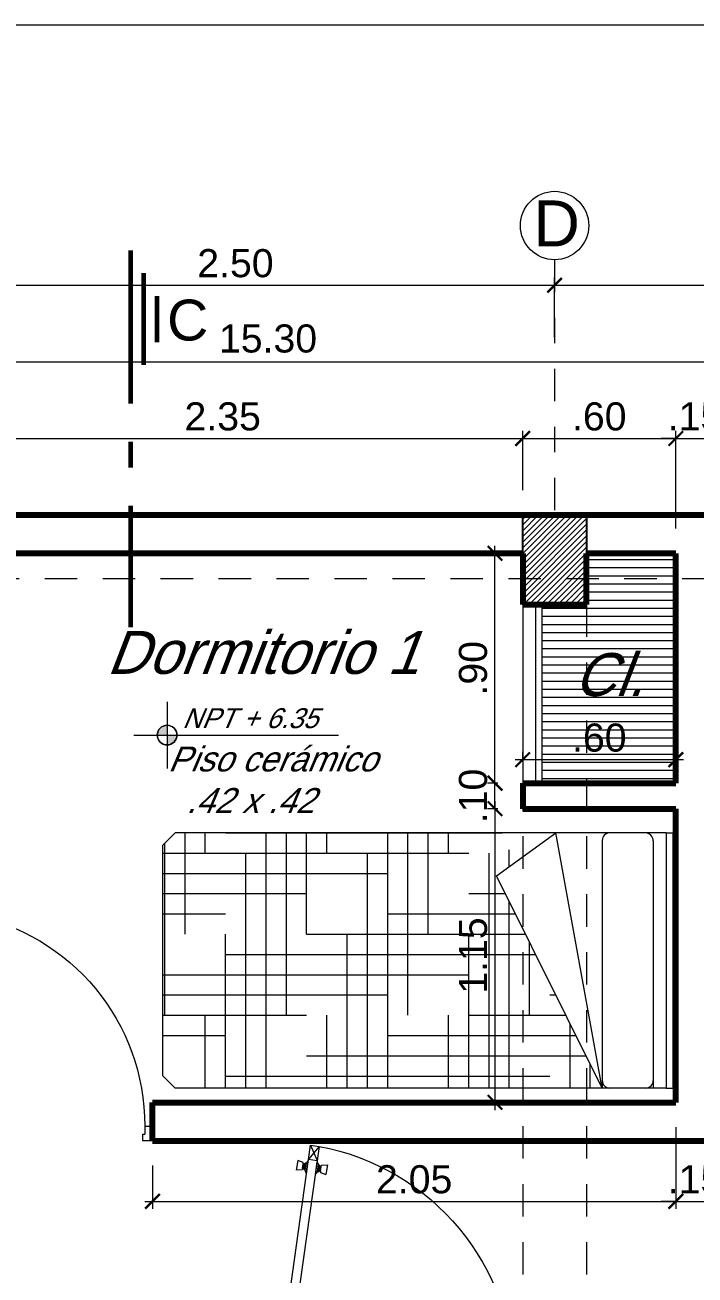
# Model space of a CAD drawing. Header units: millimetres. Extents: x 3779 to 7711, y 1445 to 3132.
# Drawn here: x 3908.403 to 3911.027, y 1484.983 to 1489.878 of the extents above; entities that cross this region are included whole.
import ezdxf

# ---------------------------------------------------------------- set-up
doc = ezdxf.new("R2010")
doc.units = ezdxf.units.MM
doc.header["$PDMODE"] = 3
for name, pattern in [('ACAD_ISO10W100', [18.5, 12, -3, 0.5, -3]), ('DASHDOTX2', [50.8, 25.4, -12.7, 0, -12.7]), ('HIDDEN', [9.525, 6.35, -3.175])]:
    doc.linetypes.add(name, pattern=pattern)
for name, color, linetype, lineweight in [('cotas', 7, 'Continuous', 5), ('EJES', 20, 'DASHDOTX2', 9), ('LINEA-DE-CORTE', 6, 'ACAD_ISO10W100', 60), ('MOBILIARIOS', 151, 'Continuous', 5), ('pluma 0.0', 33, 'Continuous', 0), ('pluma 1', 1, 'Continuous', 9), ('pluma 1.5', 14, 'Continuous', 15), ('pluma 2.5', 30, 'Continuous', 25), ('pluma 8', 98, 'Continuous', 80), ('proyecciones', 32, 'HIDDEN', 9), ('PUERTAS', 33, 'Continuous', 9), ('TEXTO', 7, 'Continuous', 9), ('TEXTURAS', 35, 'Continuous', 5)]:
    doc.layers.add(name, color=color, linetype=linetype, lineweight=lineweight)
doc.styles.add('nombreambiente', font='stylu.ttf', dxfattribs={"oblique": 20})
doc.styles.get("Standard").update_dxf_attribs({"font": 'arial.ttf'})
doc.styles.add('TIMES', font='arial.ttf', dxfattribs={"height": 0.11})
doc.dimstyles.new('julio', dxfattribs={"dimtxt": 0.11, "dimasz": 0.057, "dimexe": 0.03, "dimexo": 0.097, "dimgap": 0.0295, "dimtad": 1, "dimzin": 4, "dimdsep": 46, "dimtxsty": 'TIMES', "dimblk": 'ARCHTICK', "dimcen": 0, "dimdle": 0.03, "dimclrd": 256, "dimclre": 256, "dimclrt": 256, "dimadec": 0, "dimazin": 0, "dimtfac": 1, "dimtix": 1, "dimtmove": 2, "dimatfit": 2, "dimldrblk": 'ARCHTICK', "dimfxl": 1, "dimtolj": 1, "dimtzin": 0, "dimlwd": 5, "dimlwe": 5, "dimarcsym": 0})

# ---------------------------------------------------------------- blocks, each defined once
blk = doc.blocks.new('cama1')
at = {"layer": 'pluma 0.0'}
h = blk.add_hatch(dxfattribs=at)
h.set_pattern_fill('HOUND', color=256, scale=0.05)
h.set_pattern_definition([(0, (-1401.63408, -856.832175), (0.3175, 0.079375), [1.27, -0.635]), (90, (-1401.63408, -856.832175), (-0.079375, -0.3175), [1.27, -0.635])])
h.paths.add_polyline_path([(3891.7754, 1556.0798), (3891.7254, 1556.1298), (3891.7254, 1557.0298), (3891.7754, 1557.0798), (3893.0579, 1557.0798), (3893.104, 1556.9615), (3893.0337, 1556.9106), (3893.4481, 1556.0798)])
at = {"layer": 'MOBILIARIOS'}
for p, q in [((3891.7754, 1557.0798), (3891.7254, 1557.0298)), ((3893.2671, 1557.0798), (3891.7754, 1557.0798)), ((3893.0337, 1556.9106), (3893.2671, 1557.0798)), ((3893.4481, 1556.0798), (3893.2671, 1557.0798)), ((3893.6981, 1557.0798), (3893.2671, 1557.0798)), ((3893.4481, 1557.0498), (3893.4481, 1556.0798)), ((3893.6161, 1557.0798), (3893.4781, 1557.0798)), ((3893.6481, 1557.0478), (3893.6481, 1556.0798)), ((3893.6981, 1557.0798), (3893.6981, 1556.0798)), ((3893.6981, 1557.0798), (3893.7254, 1557.0798)), ((3893.7254, 1557.0798), (3893.7254, 1556.0798)), ((3891.7254, 1557.0298), (3891.7254, 1556.1298)), ((3893.4481, 1556.0798), (3893.0337, 1556.9106)), ((3891.7254, 1556.1298), (3891.7754, 1556.0798)), ((3893.4481, 1556.0798), (3891.7754, 1556.0798)), ((3893.6981, 1556.0798), (3893.4481, 1556.0798)), ((3893.6181, 1556.0798), (3893.4781, 1556.0798)), ((3893.6981, 1556.0798), (3893.7254, 1556.0798))]:
    blk.add_line(p, q, dxfattribs=at)
for centre, radius, start, end in [((3893.4781, 1557.0498), 0.03, 90, 180), ((3893.6161, 1557.0478), 0.032, 359.9999, 89.9999), ((3893.4781, 1556.1098), 0.03, 180, 270), ((3893.6181, 1556.1098), 0.03, 270.1127, 359.6286)]:
    blk.add_arc(centre, radius, start, end, dxfattribs=at)
blk = doc.blocks.new('eqwqewr')
at = {"layer": 'PUERTAS'}
for p, q in [((0.1178, 0.7625, 4483.175), (0.0879, 0.7582, 4483.175)), ((0.0879, 0.7582, 4483.175), (0.2051, -0.0706, 4483.175)), ((0.235, -0.0663, 4483.175), (0.1178, 0.7625, 4483.175)), ((0.1248, 0.713, 4483.175), (0.0949, 0.7087, 4483.175)), ((0.1254, 0.7084, 4483.175), (0.1268, 0.7086, 4483.175)), ((0.1331, 0.6637, 4483.175), (0.1268, 0.7086, 4483.175)), ((0.1268, 0.7086, 4483.175), (0.1336, 0.6992, 4483.175)), ((0.1437, 0.7013, 4483.175), (0.1635, 0.7082, 4483.175)), ((0.1635, 0.7082, 4483.175), (0.1684, 0.6743, 4483.175)), ((0.0589, 0.6934, 4483.175), (0.0637, 0.6595, 4483.175)), ((0.0799, 0.6922, 4483.175), (0.0589, 0.6934, 4483.175)), ((0.0835, 0.6664, 4483.175), (0.0637, 0.6595, 4483.175)), ((0.0806, 0.6868, 4483.175), (0.0799, 0.6922, 4483.175)), ((0.084, 0.6873, 4483.175), (0.0806, 0.6868, 4483.175)), ((0.0828, 0.6718, 4483.175), (0.0806, 0.6868, 4483.175)), ((0.0862, 0.6723, 4483.175), (0.0828, 0.6718, 4483.175)), ((0.0828, 0.6718, 4483.175), (0.0835, 0.6664, 4483.175)), ((0.0871, 0.6898, 4483.175), (0.0837, 0.6893, 4483.175)), ((0.084, 0.6873, 4483.175), (0.0837, 0.6893, 4483.175)), ((0.0862, 0.6723, 4483.175), (0.084, 0.6873, 4483.175)), ((0.0862, 0.6723, 4483.175), (0.0864, 0.6703, 4483.175)), ((0.0898, 0.6708, 4483.175), (0.0864, 0.6703, 4483.175)), ((0.0902, 0.693, 4483.175), (0.0868, 0.6925, 4483.175)), ((0.0871, 0.6898, 4483.175), (0.0868, 0.6925, 4483.175)), ((0.0898, 0.6708, 4483.175), (0.0871, 0.6898, 4483.175)), ((0.0898, 0.6708, 4483.175), (0.0902, 0.6681, 4483.175)), ((0.0942, 0.704, 4483.175), (0.0902, 0.693, 4483.175)), ((0.0936, 0.6685, 4483.175), (0.0902, 0.693, 4483.175)), ((0.0936, 0.6685, 4483.175), (0.0902, 0.6681, 4483.175)), ((0.1005, 0.6591, 4483.175), (0.0936, 0.6685, 4483.175)), ((0.0955, 0.7042, 4483.175), (0.0942, 0.704, 4483.175)), ((0.1005, 0.6591, 4483.175), (0.0942, 0.704, 4483.175)), ((0.0987, 0.6817, 4483.175), (0.0987, 0.6817, 4483.175)), ((0.0987, 0.6817, 4483.175), (0.0987, 0.6817, 4483.175)), ((0.1318, 0.6635, 4483.175), (0.1331, 0.6637, 4483.175)), ((0.1331, 0.6637, 4483.175), (0.1371, 0.6747, 4483.175)), ((0.1336, 0.6992, 4483.175), (0.137, 0.6996, 4483.175)), ((0.1371, 0.6747, 4483.175), (0.1336, 0.6992, 4483.175)), ((0.1374, 0.6969, 4483.175), (0.137, 0.6996, 4483.175)), ((0.1371, 0.6747, 4483.175), (0.1405, 0.6752, 4483.175)), ((0.1374, 0.6969, 4483.175), (0.1408, 0.6974, 4483.175)), ((0.1401, 0.6779, 4483.175), (0.1374, 0.6969, 4483.175)), ((0.1401, 0.6779, 4483.175), (0.1435, 0.6784, 4483.175)), ((0.1401, 0.6779, 4483.175), (0.1405, 0.6752, 4483.175)), ((0.1411, 0.6954, 4483.175), (0.1408, 0.6974, 4483.175)), ((0.1411, 0.6954, 4483.175), (0.1445, 0.6958, 4483.175)), ((0.1432, 0.6804, 4483.175), (0.1411, 0.6954, 4483.175)), ((0.1432, 0.6804, 4483.175), (0.1466, 0.6809, 4483.175)), ((0.1432, 0.6804, 4483.175), (0.1435, 0.6784, 4483.175)), ((0.1445, 0.6958, 4483.175), (0.1437, 0.7013, 4483.175)), ((0.1466, 0.6809, 4483.175), (0.1445, 0.6958, 4483.175)), ((0.1466, 0.6809, 4483.175), (0.1474, 0.6755, 4483.175)), ((0.1474, 0.6755, 4483.175), (0.1684, 0.6743, 4483.175)), ((0.1019, 0.6593, 4483.175), (0.1005, 0.6591, 4483.175)), ((0.228, -0.0168, 4483.175), (0.1981, -0.021, 4483.175)), ((-0.5995, -0.0707, 4483.175), (-0.6297, -0.0707, 4483.175)), ((-0.6297, -0.0707, 4483.175), (-0.6297, -0.1273, 4483.175)), ((-0.5995, -0.0707, 4483.175), (-0.5995, -0.1019, 4483.175)), ((0.235, -0.0663, 4483.175), (0.2051, -0.0706, 4483.175)), ((0.2401, -0.0707, 4483.175), (0.2401, -0.1019, 4483.175)), ((0.2401, -0.0707, 4483.175), (0.2703, -0.0707, 4483.175)), ((0.2401, -0.0707, 4483.175), (0.2401, -0.1019, 4483.175)), ((0.2703, -0.0707, 4483.175), (0.2703, -0.1273, 4483.175)), ((-0.5909, -0.1273, 4483.175), (-0.6297, -0.1273, 4483.175)), ((-0.5909, -0.1019, 4483.175), (-0.5995, -0.1019, 4483.175)), ((-0.5909, -0.1019, 4483.175), (-0.5909, -0.1273, 4483.175)), ((0.2315, -0.1019, 4483.175), (0.2401, -0.1019, 4483.175)), ((0.2315, -0.1019, 4483.175), (0.2315, -0.1273, 4483.175)), ((0.2315, -0.1273, 4483.175), (0.2703, -0.1273, 4483.175))]:
    blk.add_line(p, q, dxfattribs=at)
for radius in [0.00461, 0.000461]:
    blk.add_circle((0.2397, -0.0661, 4483.175), radius, dxfattribs=at)
at = {"layer": 'TEXTURAS', "linetype": 'Continuous', "extrusion": (-4.60854e-07, -6.59516e-08, 1)}
for p, q in [((0.0879, 0.7582, 4483.175), (0.1248, 0.713, 4483.175)), ((0.1178, 0.7625, 4483.175), (0.0949, 0.7087, 4483.175)), ((0.1981, -0.021, 4483.175), (0.235, -0.0663, 4483.175)), ((0.228, -0.0168, 4483.175), (0.2051, -0.0706, 4483.175))]:
    blk.add_line(p, q, dxfattribs=at)
at = {"layer": 'TEXTURAS'}
blk.add_arc((0.2406, -0.0678, 4483.175), 0.8401, 100.4752, 180.1986, dxfattribs=at)
blk = doc.blocks.new('iiuyu')
at = {"layer": 'pluma 1', "ltscale": 0.3}
h = blk.add_hatch(color=256, dxfattribs=at)
h.paths.add_polyline_path([(1118.6362, 393.0279, 0.414214), (1118.5977, 392.9893), (1118.6362, 392.9893)])
h.paths.add_polyline_path([(1118.6747, 392.9893), (1118.6362, 392.9893), (1118.6362, 392.9508, 0.414214)])
for p, q in [((1118.6362, 393.1195), (1118.6362, 392.8592)), ((1118.506, 392.9893), (1119.307, 392.9893))]:
    blk.add_line(p, q, dxfattribs=at)
blk.add_circle((1118.6362, 392.9893), 0.0385, dxfattribs=at)
for start, end in [(0, 180), (180, 0)]:
    blk.add_arc((1118.6362, 392.9893), 0.0385, start, end, dxfattribs=at)
blk = doc.blocks.new('_ArchTick')
at = {"color": 0, "linetype": 'ByBlock', "lineweight": 40, "const_width": 0.15}
blk.add_lwpolyline([(-0.5, -0.5), (0.5, 0.5)], dxfattribs=at)
blk = doc.blocks.new('*D444')
at = {"layer": 'cotas', "lineweight": 5, "transparency": 16777216}
for p, q in [((3901.5224, 1488.5592), (3916.8824, 1488.5592)), ((3901.5524, 1488.0562), (3901.5524, 1488.5892)), ((3916.8524, 1488.0562), (3916.8524, 1488.5892))]:
    blk.add_line(p, q, dxfattribs=at)
at = {"layer": 'Defpoints', "color": 0, "transparency": 16777216}
for p in [(3916.8524, 1488.5592), (3901.5524, 1487.9592), (3916.8524, 1487.9592)]:
    blk.add_point(p, dxfattribs=at)
at = {"layer": 'cotas', "lineweight": 5, "transparency": 16777216, "xscale": 0.057, "yscale": 0.057, "zscale": 0.057, "rotation": 180}
blk.add_blockref('_ArchTick', (3901.5524, 1488.5592), dxfattribs=at)
at = {"layer": 'cotas', "lineweight": 5, "transparency": 16777216, "xscale": 0.057, "yscale": 0.057, "zscale": 0.057}
blk.add_blockref('_ArchTick', (3916.8524, 1488.5592), dxfattribs=at)
at = {"layer": 'cotas', "transparency": 16777216, "insert": (3909.355, 1488.65), "char_height": 0.11, "attachment_point": 5, "style": 'TIMES'}
blk.add_mtext('\\A1;15.30', dxfattribs=at)
blk = doc.blocks.new('*D377')
at = {"layer": 'cotas', "lineweight": 5, "transparency": 16777216}
for p, q in [((3907.9474, 1488.8592), (3910.5074, 1488.8592)), ((3907.9774, 1488.6562), (3907.9774, 1488.8892)), ((3910.4774, 1488.6562), (3910.4774, 1488.8892))]:
    blk.add_line(p, q, dxfattribs=at)
at = {"layer": 'Defpoints', "color": 0, "transparency": 16777216}
for p in [(3910.4774, 1488.8592), (3907.9774, 1488.5592), (3910.4774, 1488.5592)]:
    blk.add_point(p, dxfattribs=at)
at = {"layer": 'cotas', "lineweight": 5, "transparency": 16777216, "xscale": 0.057, "yscale": 0.057, "zscale": 0.057, "rotation": 180}
blk.add_blockref('_ArchTick', (3907.9774, 1488.8592), dxfattribs=at)
at = {"layer": 'cotas', "lineweight": 5, "transparency": 16777216, "xscale": 0.057, "yscale": 0.057, "zscale": 0.057}
blk.add_blockref('_ArchTick', (3910.4774, 1488.8592), dxfattribs=at)
at = {"layer": 'cotas', "transparency": 16777216, "insert": (3909.2274, 1488.9449), "char_height": 0.11, "attachment_point": 5, "style": 'TIMES'}
blk.add_mtext('\\A1;2.50', dxfattribs=at)
blk = doc.blocks.new('*D378')
at = {"layer": 'cotas', "lineweight": 5, "transparency": 16777216}
for p, q in [((3910.4474, 1488.8592), (3912.5074, 1488.8592)), ((3910.4774, 1488.6562), (3910.4774, 1488.8892)), ((3912.4774, 1488.6562), (3912.4774, 1488.8892))]:
    blk.add_line(p, q, dxfattribs=at)
at = {"layer": 'Defpoints', "color": 0, "transparency": 16777216}
for p in [(3912.4774, 1488.8592), (3910.4774, 1488.5592), (3912.4774, 1488.5592)]:
    blk.add_point(p, dxfattribs=at)
at = {"layer": 'cotas', "lineweight": 5, "transparency": 16777216, "xscale": 0.057, "yscale": 0.057, "zscale": 0.057, "rotation": 180}
blk.add_blockref('_ArchTick', (3910.4774, 1488.8592), dxfattribs=at)
at = {"layer": 'cotas', "lineweight": 5, "transparency": 16777216, "xscale": 0.057, "yscale": 0.057, "zscale": 0.057}
blk.add_blockref('_ArchTick', (3912.4774, 1488.8592), dxfattribs=at)
at = {"layer": 'cotas', "transparency": 16777216, "insert": (3911.3576, 1488.95), "char_height": 0.11, "attachment_point": 5, "style": 'TIMES'}
blk.add_mtext('\\A1;2.00', dxfattribs=at)
blk = doc.blocks.new('*D385')
at = {"layer": 'cotas', "lineweight": 5, "transparency": 16777216}
for p, q in [((3908.0024, 1488.0562), (3908.0024, 1488.2892)), ((3910.3524, 1488.0562), (3910.3524, 1488.2892)), ((3907.9724, 1488.2592), (3910.3824, 1488.2592))]:
    blk.add_line(p, q, dxfattribs=at)
at = {"layer": 'Defpoints', "color": 0, "transparency": 16777216}
for p in [(3910.3524, 1488.2592), (3908.0024, 1487.9592), (3910.3524, 1487.9592)]:
    blk.add_point(p, dxfattribs=at)
at = {"layer": 'cotas', "lineweight": 5, "transparency": 16777216, "xscale": 0.057, "yscale": 0.057, "zscale": 0.057, "rotation": 180}
blk.add_blockref('_ArchTick', (3908.0024, 1488.2592), dxfattribs=at)
at = {"layer": 'cotas', "lineweight": 5, "transparency": 16777216, "xscale": 0.057, "yscale": 0.057, "zscale": 0.057}
blk.add_blockref('_ArchTick', (3910.3524, 1488.2592), dxfattribs=at)
at = {"layer": 'cotas', "transparency": 16777216, "insert": (3909.1774, 1488.3449), "char_height": 0.11, "attachment_point": 5, "style": 'TIMES'}
blk.add_mtext('\\A1;2.35', dxfattribs=at)
blk = doc.blocks.new('*D427')
at = {"layer": 'cotas', "lineweight": 5, "transparency": 16777216}
for p, q in [((3910.3524, 1488.0562), (3910.3524, 1488.2892)), ((3910.9524, 1487.9062), (3910.9524, 1488.2892)), ((3910.3224, 1488.2592), (3910.9824, 1488.2592))]:
    blk.add_line(p, q, dxfattribs=at)
at = {"layer": 'Defpoints', "color": 0, "transparency": 16777216}
for p in [(3910.9524, 1488.2592), (3910.3524, 1487.9592), (3910.9524, 1487.8092)]:
    blk.add_point(p, dxfattribs=at)
at = {"layer": 'cotas', "lineweight": 5, "transparency": 16777216, "xscale": 0.057, "yscale": 0.057, "zscale": 0.057, "rotation": 180}
blk.add_blockref('_ArchTick', (3910.3524, 1488.2592), dxfattribs=at)
at = {"layer": 'cotas', "lineweight": 5, "transparency": 16777216, "xscale": 0.057, "yscale": 0.057, "zscale": 0.057}
blk.add_blockref('_ArchTick', (3910.9524, 1488.2592), dxfattribs=at)
at = {"layer": 'cotas', "transparency": 16777216, "insert": (3910.6524, 1488.3449), "char_height": 0.11, "attachment_point": 5, "style": 'TIMES'}
blk.add_mtext('\\A1;.60', dxfattribs=at)
blk = doc.blocks.new('*D428')
at = {"layer": 'cotas', "lineweight": 5, "transparency": 16777216}
for p, q in [((3910.9524, 1487.9062), (3910.9524, 1488.2892)), ((3911.1024, 1487.9062), (3911.1024, 1488.2892)), ((3910.9524, 1488.2592), (3910.8954, 1488.2592)), ((3910.9524, 1488.2592), (3911.1024, 1488.2592)), ((3911.1024, 1488.2592), (3911.1594, 1488.2592))]:
    blk.add_line(p, q, dxfattribs=at)
at = {"layer": 'Defpoints', "color": 0, "transparency": 16777216}
for p in [(3911.1024, 1488.2592), (3910.9524, 1487.8092), (3911.1024, 1487.8092)]:
    blk.add_point(p, dxfattribs=at)
at = {"layer": 'cotas', "lineweight": 5, "transparency": 16777216, "xscale": 0.057, "yscale": 0.057, "zscale": 0.057}
blk.add_blockref('_ArchTick', (3910.9524, 1488.2592), dxfattribs=at)
at = {"layer": 'cotas', "lineweight": 5, "transparency": 16777216, "xscale": 0.057, "yscale": 0.057, "zscale": 0.057, "rotation": 180}
blk.add_blockref('_ArchTick', (3911.1024, 1488.2592), dxfattribs=at)
at = {"layer": 'cotas', "transparency": 16777216, "insert": (3911.0274, 1488.3449), "char_height": 0.11, "attachment_point": 5, "style": 'TIMES'}
blk.add_mtext('\\A1;.15', dxfattribs=at)
blk = doc.blocks.new('*D356')
at = {"layer": 'cotas', "lineweight": 5, "transparency": 16777216}
for p, q in [((3910.9524, 1485.5622), (3910.9524, 1485.2417)), ((3908.9024, 1485.4122), (3908.9024, 1485.2417)), ((3908.8724, 1485.2717), (3910.9824, 1485.2717))]:
    blk.add_line(p, q, dxfattribs=at)
at = {"layer": 'Defpoints', "color": 0, "transparency": 16777216}
for p in [(3910.9524, 1485.6592), (3908.9024, 1485.5092), (3910.9524, 1485.2717)]:
    blk.add_point(p, dxfattribs=at)
at = {"layer": 'cotas', "lineweight": 5, "transparency": 16777216, "xscale": 0.057, "yscale": 0.057, "zscale": 0.057, "rotation": 180}
blk.add_blockref('_ArchTick', (3908.9024, 1485.2717), dxfattribs=at)
at = {"layer": 'cotas', "lineweight": 5, "transparency": 16777216, "xscale": 0.057, "yscale": 0.057, "zscale": 0.057}
blk.add_blockref('_ArchTick', (3910.9524, 1485.2717), dxfattribs=at)
at = {"layer": 'cotas', "transparency": 16777216, "insert": (3909.9274, 1485.3574), "char_height": 0.11, "attachment_point": 5, "style": 'TIMES'}
blk.add_mtext('\\A1;2.05', dxfattribs=at)
blk = doc.blocks.new('*D357')
at = {"layer": 'cotas', "lineweight": 5, "transparency": 16777216}
for p, q in [((3910.9524, 1485.5622), (3910.9524, 1485.2417)), ((3911.1024, 1485.5622), (3911.1024, 1485.2417)), ((3910.9524, 1485.2717), (3910.8954, 1485.2717)), ((3910.9524, 1485.2717), (3911.1024, 1485.2717)), ((3911.1024, 1485.2717), (3911.1594, 1485.2717))]:
    blk.add_line(p, q, dxfattribs=at)
at = {"layer": 'Defpoints', "color": 0, "transparency": 16777216}
for p in [(3910.9524, 1485.6592), (3911.1024, 1485.6592), (3911.1024, 1485.2717)]:
    blk.add_point(p, dxfattribs=at)
at = {"layer": 'cotas', "lineweight": 5, "transparency": 16777216, "xscale": 0.057, "yscale": 0.057, "zscale": 0.057}
blk.add_blockref('_ArchTick', (3910.9524, 1485.2717), dxfattribs=at)
at = {"layer": 'cotas', "lineweight": 5, "transparency": 16777216, "xscale": 0.057, "yscale": 0.057, "zscale": 0.057, "rotation": 180}
blk.add_blockref('_ArchTick', (3911.1024, 1485.2717), dxfattribs=at)
at = {"layer": 'cotas', "transparency": 16777216, "insert": (3911.0274, 1485.3574), "char_height": 0.11, "attachment_point": 5, "style": 'TIMES'}
blk.add_mtext('\\A1;.15', dxfattribs=at)
blk = doc.blocks.new('*D366')
at = {"layer": 'cotas', "lineweight": 5, "transparency": 16777216}
for p, q in [((3910.3224, 1487.0014), (3910.9824, 1487.0014)), ((3910.3524, 1487.0062), (3910.3524, 1487.0314)), ((3910.9524, 1487.0062), (3910.9524, 1487.0314))]:
    blk.add_line(p, q, dxfattribs=at)
at = {"layer": 'Defpoints', "color": 0, "transparency": 16777216}
for p in [(3910.9524, 1487.0014), (3910.3524, 1486.9092), (3910.9524, 1486.9092)]:
    blk.add_point(p, dxfattribs=at)
at = {"layer": 'cotas', "lineweight": 5, "transparency": 16777216, "xscale": 0.057, "yscale": 0.057, "zscale": 0.057, "rotation": 180}
blk.add_blockref('_ArchTick', (3910.3524, 1487.0014), dxfattribs=at)
at = {"layer": 'cotas', "lineweight": 5, "transparency": 16777216, "xscale": 0.057, "yscale": 0.057, "zscale": 0.057}
blk.add_blockref('_ArchTick', (3910.9524, 1487.0014), dxfattribs=at)
at = {"layer": 'cotas', "transparency": 16777216, "insert": (3910.6524, 1487.087), "char_height": 0.11, "attachment_point": 5, "style": 'TIMES'}
blk.add_mtext('\\A1;.60', dxfattribs=at)
blk = doc.blocks.new('*D367')
at = {"layer": 'cotas', "lineweight": 5, "transparency": 16777216}
for p, q in [((3910.244, 1486.9092), (3910.244, 1486.9662)), ((3910.2554, 1486.9092), (3910.214, 1486.9092)), ((3910.244, 1486.8092), (3910.244, 1486.9092)), ((3910.2554, 1486.8092), (3910.214, 1486.8092)), ((3910.244, 1486.8092), (3910.244, 1486.7522))]:
    blk.add_line(p, q, dxfattribs=at)
at = {"layer": 'Defpoints', "color": 0, "transparency": 16777216}
for p in [(3910.244, 1486.9092), (3910.3524, 1486.9092), (3910.3524, 1486.8092)]:
    blk.add_point(p, dxfattribs=at)
at = {"layer": 'cotas', "lineweight": 5, "transparency": 16777216, "xscale": 0.057, "yscale": 0.057, "zscale": 0.057}
for p, rotation in [((3910.244, 1486.9092), 270), ((3910.244, 1486.8092), 90)]:
    blk.add_blockref('_ArchTick', p, dxfattribs=dict(at, rotation=rotation))
at = {"layer": 'cotas', "transparency": 16777216, "insert": (3910.1584, 1486.8592), "char_height": 0.11, "attachment_point": 5, "rotation": 90, "style": 'TIMES'}
blk.add_mtext('\\A1;.10', dxfattribs=at)
blk = doc.blocks.new('*D368')
at = {"layer": 'cotas', "lineweight": 5, "transparency": 16777216}
for p, q in [((3910.244, 1486.8792), (3910.244, 1487.8392)), ((3910.2554, 1487.8092), (3910.214, 1487.8092)), ((3910.2554, 1486.9092), (3910.214, 1486.9092))]:
    blk.add_line(p, q, dxfattribs=at)
at = {"layer": 'Defpoints', "color": 0, "transparency": 16777216}
for p in [(3910.244, 1487.8092), (3910.3524, 1487.8092), (3910.3524, 1486.9092)]:
    blk.add_point(p, dxfattribs=at)
at = {"layer": 'cotas', "lineweight": 5, "transparency": 16777216, "xscale": 0.057, "yscale": 0.057, "zscale": 0.057}
for p, rotation in [((3910.244, 1487.8092), 90), ((3910.244, 1486.9092), 270)]:
    blk.add_blockref('_ArchTick', p, dxfattribs=dict(at, rotation=rotation))
at = {"layer": 'cotas', "transparency": 16777216, "insert": (3910.1584, 1487.3592), "char_height": 0.11, "attachment_point": 5, "rotation": 90, "style": 'TIMES'}
blk.add_mtext('\\A1;.90', dxfattribs=at)
blk = doc.blocks.new('*D369')
at = {"layer": 'cotas', "lineweight": 5, "transparency": 16777216}
for p, q in [((3910.2554, 1486.8092), (3910.214, 1486.8092)), ((3910.244, 1486.8392), (3910.244, 1485.6292)), ((3910.3894, 1485.6592), (3910.214, 1485.6592))]:
    blk.add_line(p, q, dxfattribs=at)
at = {"layer": 'Defpoints', "color": 0, "transparency": 16777216}
for p in [(3910.3524, 1486.8092), (3910.244, 1485.6592), (3910.4864, 1485.6592)]:
    blk.add_point(p, dxfattribs=at)
at = {"layer": 'cotas', "lineweight": 5, "transparency": 16777216, "xscale": 0.057, "yscale": 0.057, "zscale": 0.057}
for p, rotation in [((3910.244, 1486.8092), 90), ((3910.244, 1485.6592), 270)]:
    blk.add_blockref('_ArchTick', p, dxfattribs=dict(at, rotation=rotation))
at = {"layer": 'cotas', "transparency": 16777216, "insert": (3910.1584, 1486.2342), "char_height": 0.11, "attachment_point": 5, "rotation": 90, "style": 'TIMES'}
blk.add_mtext('\\A1;1.15', dxfattribs=at)

msp = doc.modelspace()

# ---------------------------------------------------------------- hatches: boundary and pattern name
at = {"layer": 'TEXTURAS'}
h = msp.add_hatch(dxfattribs=at)
h.set_pattern_fill('LINE', color=256, scale=0.005, angle=45)
h.set_pattern_definition([(45, (56.488948, -57.590765), (-0.01122532015, 0.01122532015), [])])
h.paths.add_polyline_path([(3910.6024, 1487.8092), (3910.6024, 1487.9592), (3910.3524, 1487.9592), (3910.3524, 1487.6092), (3910.6024, 1487.6092)])
h = msp.add_hatch(dxfattribs=at)
h.set_pattern_fill('LINE', color=256, scale=0.01)
h.set_pattern_definition([(0, (47.688948, -70.31427), (0, 0.03175), [])])
h.paths.add_polyline_path([(3910.4274, 1486.9092), (3910.9524, 1486.9092), (3910.9524, 1487.8092), (3910.6024, 1487.8092), (3910.6024, 1487.6092), (3910.4274, 1487.6092)])

# ---------------------------------------------------------------- linework, layer by layer
at = {"layer": 'cotas'}
msp.add_lwpolyline([(3899.3438, 1461.6783), (3939.8438, 1461.6783), (3939.8438, 1489.8783), (3899.3438, 1489.8783)], close=True, dxfattribs=at)
at = {"layer": 'EJES', "ltscale": 0.005}
msp.add_line((3910.4774, 1488.9592), (3910.4774, 1487.9592), dxfattribs=at)
at = {"layer": 'LINEA-DE-CORTE', "ltscale": 0.05}
for p, q in [((3908.8158, 1488.9957), (3908.8158, 1487.5196)), ((3908.8676, 1488.906), (3908.8676, 1488.5471)), ((3908.9194, 1488.8162), (3908.9194, 1488.6368))]:
    msp.add_line(p, q, dxfattribs=at)
at = {"layer": 'pluma 1'}
for p, q in [((3910.4024, 1487.6092), (3910.4024, 1486.9092)), ((3910.4274, 1487.6092), (3910.4274, 1486.9092))]:
    msp.add_line(p, q, dxfattribs=at)
msp.add_circle((3910.4774, 1489.0931), 0.1339, dxfattribs=at)
at = {"layer": 'pluma 1.5'}
msp.add_line((3910.3524, 1487.6092), (3910.3524, 1486.9092), dxfattribs=at)
at = {"layer": 'pluma 2.5'}
msp.add_lwpolyline([(3910.6024, 1487.6092), (3910.3524, 1487.6092), (3910.3524, 1487.9592), (3910.6024, 1487.9592)], close=True, dxfattribs=at)
at = {"layer": 'pluma 8'}
for p, q in [((3916.8524, 1487.9592), (3901.5524, 1487.9592)), ((3910.3524, 1487.8092), (3908.1024, 1487.8092)), ((3910.3524, 1487.8092), (3910.3524, 1487.6092)), ((3910.9524, 1487.8092), (3910.6024, 1487.8092)), ((3910.6024, 1487.6092), (3910.6024, 1487.8092)), ((3910.9524, 1486.9092), (3910.9524, 1487.8092)), ((3910.3524, 1487.6092), (3910.6024, 1487.6092)), ((3910.3524, 1486.9092), (3910.9524, 1486.9092)), ((3910.3524, 1486.9092), (3910.3524, 1486.8092)), ((3910.3524, 1486.8092), (3910.9524, 1486.8092)), ((3910.9524, 1485.6592), (3910.9524, 1486.8092)), ((3908.9024, 1485.5092), (3908.9024, 1485.6592)), ((3908.9024, 1485.6592), (3910.9524, 1485.6592)), ((3908.9024, 1485.5092), (3911.7524, 1485.5092))]:
    msp.add_line(p, q, dxfattribs=at)
at = {"layer": 'proyecciones', "linetype": 'HIDDEN', "ltscale": 0.02}
for p, q in [((3916.5524, 1487.7092), (3901.8024, 1487.7092)), ((3910.3524, 1487.6092), (3910.3524, 1481.9092)), ((3910.6024, 1487.6092), (3910.6024, 1481.8592))]:
    msp.add_line(p, q, dxfattribs=at)

# ---------------------------------------------------------------- block references
at = {"layer": 'pluma 1', "linetype": 'Continuous'}
msp.add_blockref('iiuyu', (2790.3236, 1094.1081), dxfattribs=at)
at = {"layer": 'PUERTAS', "xscale": -1}
msp.add_blockref('eqwqewr', (3908.2727, 1485.6366, -4483.175), dxfattribs=at)
at = {"layer": 'PUERTAS', "xscale": -1.111111111111504, "yscale": 1.111111111111504, "zscale": 1.111111111111504}
msp.add_blockref('eqwqewr', (3909.6528, 1484.6443, -4981.3056), dxfattribs=at)
at = {"layer": 'TEXTURAS'}
msp.add_blockref('cama1', (17.2158, -70.3647), dxfattribs=at)

# ---------------------------------------------------------------- texts
at = {"insert": (3908.9596, 1488.8028), "char_height": 0.16, "width": 1.3216, "attachment_point": 1}
msp.add_mtext('C', dxfattribs=at)
at = {"layer": 'TEXTO', "color": 5, "insert": (3910.395, 1489.1913), "char_height": 0.18, "width": 2.597734, "attachment_point": 1}
msp.add_mtext('{\\C7;D}', dxfattribs=at)
at = {"layer": 'TEXTO', "attachment_point": 1, "style": 'nombreambiente'}
for s, insert, char_height, width in [('{\\Q21;Dormitorio 1}', (3908.7212, 1487.5053), 0.168, 1.67738), ('{\\Q21;Cl.}', (3910.5503, 1487.4186), 0.168, 1.67738), ('{\\Q23;NPT + 6.35}', (3909.0181, 1487.2028), 0.078, 0.949042), ('{\\Q23; Piso cerámico    \\P   .42 x .42\\P   }', (3908.9256, 1487.0526), 0.0975, 1.795972)]:
    msp.add_mtext(s, dxfattribs=dict(at, insert=insert, char_height=char_height, width=width))

# ---------------------------------------------------------------- dimensions: what is measured, and where the dimension line sits
at = {"layer": 'cotas'}
for base, p1, p2, picture, middle in [((3910.4774, 1488.8592), (3907.9774, 1488.5592), (3910.4774, 1488.5592), '*D377', (3909.2274, 1488.9449)), ((3910.3524, 1488.2592), (3908.0024, 1487.9592), (3910.3524, 1487.9592), '*D385', (3909.1774, 1488.3449)), ((3910.9524, 1488.2592), (3910.3524, 1487.9592), (3910.9524, 1487.8092), '*D427', (3910.6524, 1488.3449)), ((3911.1024, 1488.2592), (3910.9524, 1487.8092), (3911.1024, 1487.8092), '*D428', (3911.0274, 1488.3449)), ((3910.9524, 1487.0014), (3910.3524, 1486.9092), (3910.9524, 1486.9092), '*D366', (3910.6524, 1487.087)), ((3910.9524, 1485.2717), (3908.9024, 1485.5092), (3910.9524, 1485.6592), '*D356', (3909.9274, 1485.3574)), ((3911.1024, 1485.2717), (3910.9524, 1485.6592), (3911.1024, 1485.6592), '*D357', (3911.0274, 1485.3574))]:
    dim = msp.add_linear_dim(base=base, p1=p1, p2=p2, dimstyle='julio', dxfattribs=at)
    dim.commit()
    dim.dimension.update_dxf_attribs({"geometry": picture, "text_midpoint": middle})
dim = msp.add_linear_dim(base=(3912.4774, 1488.8592), p1=(3910.4774, 1488.5592), p2=(3912.4774, 1488.5592), dimstyle='julio', dxfattribs=at)
dim.commit()
dim.dimension.update_dxf_attribs({"geometry": '*D378', "text_midpoint": (3911.3576, 1488.95), "dimtype": 160})
dim = msp.add_linear_dim(base=(3916.8524, 1488.5592), p1=(3901.5524, 1487.9592), p2=(3916.8524, 1487.9592), angle=0, dimstyle='julio', dxfattribs=at)
dim.commit()
dim.dimension.update_dxf_attribs({"geometry": '*D444', "text_midpoint": (3909.355, 1488.65), "dimtype": 161})
for base, p1, p2, picture, middle in [((3910.244, 1487.8092), (3910.3524, 1486.9092), (3910.3524, 1487.8092), '*D368', (3910.1584, 1487.3592)), ((3910.244, 1486.9092), (3910.3524, 1486.8092), (3910.3524, 1486.9092), '*D367', (3910.1584, 1486.8592)), ((3910.244, 1485.6592), (3910.3524, 1486.8092), (3910.4864, 1485.6592), '*D369', (3910.1584, 1486.2342))]:
    dim = msp.add_linear_dim(base=base, p1=p1, p2=p2, angle=90, dimstyle='julio', dxfattribs=at)
    dim.commit()
    dim.dimension.update_dxf_attribs({"geometry": picture, "text_midpoint": middle})

doc.saveas('drawing.dxf')
